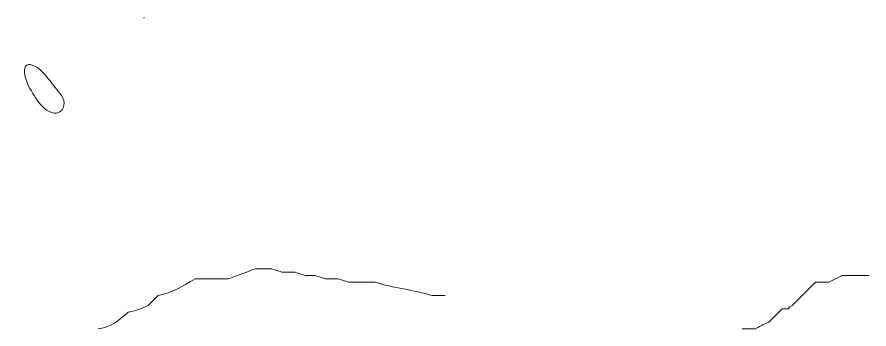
# Model space of a CAD drawing. Header units: millimetres. Extents: x -6423 to -1759, y 6 to 2012.
# Drawn here: x -2098.8 to -2060.52, y 1531.08 to 1545.09 of the extents above; entities that cross this region are included whole.
import ezdxf

# ---------------------------------------------------------------- set-up
doc = ezdxf.new("R2010")
doc.units = ezdxf.units.MM
doc.header["$MEASUREMENT"] = 0
doc.layers.add('layer 1', color=7, linetype='Continuous')

msp = doc.modelspace()

# ---------------------------------------------------------------- linework, layer by layer
at = {"layer": 'layer 1', "color": 177, "lineweight": 9}
msp.add_open_spline([(-2093.0861, 1545.0934), (-2093.1321, 1544.9854), (-2093.1026, 1545.0532), (-2093.0861, 1545.0934)], degree=3, dxfattribs=at)
for points, knots in [([(-2097.7146, 1541.1322), (-2098.0186, 1541.4735), (-2098.0808, 1541.6439), (-2098.2996, 1542.0234), (-2098.2996, 1542.0234), (-2098.8015, 1543.2049), (-2098.0808, 1543.227), (-2097.3998, 1542.3231), (-2097.3998, 1542.3231), (-2097.175, 1542.0459), (-2097.0243, 1541.8512), (-2096.8002, 1541.5736), (-2096.8002, 1541.5736), (-2096.4237, 1540.9251), (-2097.0657, 1540.4036), (-2097.7146, 1541.1322)], [0, 0, 0, 0, 0.2, 0.2, 0.2, 0.2, 0.4, 0.4, 0.4, 0.4, 0.6, 0.6, 0.6, 0.6, 1, 1, 1, 1]), ([(-2095.1511, 1531.0788), (-2094.4703, 1531.2224), (-2094.349, 1531.3844), (-2093.8016, 1531.8283), (-2093.8016, 1531.8283), (-2093.3539, 1531.9227), (-2093.3117, 1531.9641), (-2092.902, 1532.1283), (-2092.902, 1532.1283), (-2092.902, 1532.1283), (-2092.4523, 1532.5779), (-2092.4523, 1532.5779), (-2092.4523, 1532.5779), (-2091.8211, 1532.7109), (-2091.3509, 1532.9995), (-2090.8031, 1533.3276), (-2090.8031, 1533.3276), (-2090.8031, 1533.3276), (-2089.3039, 1533.3276), (-2089.3039, 1533.3276), (-2089.3039, 1533.3276), (-2089.1743, 1533.3726), (-2088.1063, 1533.7775), (-2088.1046, 1533.7775), (-2088.1046, 1533.7775), (-2088.1046, 1533.7775), (-2087.3547, 1533.7776), (-2087.3547, 1533.7776), (-2087.3547, 1533.7776), (-2087.3457, 1533.7732), (-2086.9301, 1533.6364), (-2086.905, 1533.6274), (-2086.905, 1533.6274), (-2086.905, 1533.6274), (-2086.3053, 1533.6275), (-2086.3053, 1533.6275), (-2086.3053, 1533.6275), (-2086.2962, 1533.6235), (-2085.8806, 1533.4865), (-2085.8556, 1533.4776), (-2085.8556, 1533.4776), (-2085.8556, 1533.4776), (-2085.4059, 1533.4774), (-2085.4059, 1533.4774), (-2085.4059, 1533.4774), (-2085.3967, 1533.4733), (-2084.981, 1533.3369), (-2084.9563, 1533.3276), (-2084.9563, 1533.3276), (-2084.9563, 1533.3276), (-2084.3562, 1533.3279), (-2084.3562, 1533.3279), (-2084.3562, 1533.3279), (-2084.3472, 1533.3234), (-2083.9319, 1533.1868), (-2083.9065, 1533.1777), (-2083.9065, 1533.1777), (-2083.9065, 1533.1777), (-2082.7072, 1533.1777), (-2082.7072, 1533.1777), (-2082.7072, 1533.1777), (-2081.9133, 1532.9203), (-2080.9522, 1532.8354), (-2080.1583, 1532.578), (-2080.1583, 1532.578), (-2080.1583, 1532.578), (-2079.5588, 1532.5779), (-2079.5588, 1532.5779)], [0, 0, 0, 0, 0.0555556, 0.0555556, 0.0555556, 0.0555556, 0.1111111, 0.1111111, 0.1111111, 0.1111111, 0.1666667, 0.1666667, 0.1666667, 0.1666667, 0.2222222, 0.2222222, 0.2222222, 0.2222222, 0.2777778, 0.2777778, 0.2777778, 0.2777778, 0.3333333, 0.3333333, 0.3333333, 0.3333333, 0.3888889, 0.3888889, 0.3888889, 0.3888889, 0.4444444, 0.4444444, 0.4444444, 0.4444444, 0.5, 0.5, 0.5, 0.5, 0.5555556, 0.5555556, 0.5555556, 0.5555556, 0.6111111, 0.6111111, 0.6111111, 0.6111111, 0.6666667, 0.6666667, 0.6666667, 0.6666667, 0.7222222, 0.7222222, 0.7222222, 0.7222222, 0.7777778, 0.7777778, 0.7777778, 0.7777778, 0.8333333, 0.8333333, 0.8333333, 0.8333333, 0.8888889, 0.8888889, 0.8888889, 0.8888889, 1, 1, 1, 1]), ([(-2066.2152, 1531.0789), (-2066.2152, 1531.0789), (-2065.6156, 1531.0788), (-2065.6156, 1531.0788), (-2065.6156, 1531.0788), (-2065.3255, 1531.2643), (-2065.3255, 1531.2515), (-2065.0158, 1531.3787), (-2065.0158, 1531.3787), (-2065.0158, 1531.3787), (-2064.416, 1531.9785), (-2064.416, 1531.9785), (-2064.416, 1531.9785), (-2063.8186, 1531.9782), (-2064.373, 1531.9531), (-2063.9663, 1532.1281), (-2063.9663, 1532.1281), (-2063.9663, 1532.1281), (-2062.9169, 1533.1777), (-2062.9169, 1533.1777), (-2062.9169, 1533.1777), (-2062.9169, 1533.1777), (-2062.3171, 1533.1778), (-2062.3171, 1533.1778), (-2062.3171, 1533.1778), (-2062.2214, 1533.2321), (-2061.8215, 1533.423), (-2061.7174, 1533.4774), (-2061.7174, 1533.4774), (-2061.7174, 1533.4774), (-2060.518, 1533.4776), (-2060.518, 1533.4776)], [0, 0, 0, 0, 0.1111111, 0.1111111, 0.1111111, 0.1111111, 0.2222222, 0.2222222, 0.2222222, 0.2222222, 0.3333333, 0.3333333, 0.3333333, 0.3333333, 0.4444444, 0.4444444, 0.4444444, 0.4444444, 0.5555556, 0.5555556, 0.5555556, 0.5555556, 0.6666667, 0.6666667, 0.6666667, 0.6666667, 0.7777778, 0.7777778, 0.7777778, 0.7777778, 1, 1, 1, 1])]:
    msp.add_open_spline(points, degree=3, knots=knots, dxfattribs=at)

doc.saveas('drawing.dxf')
